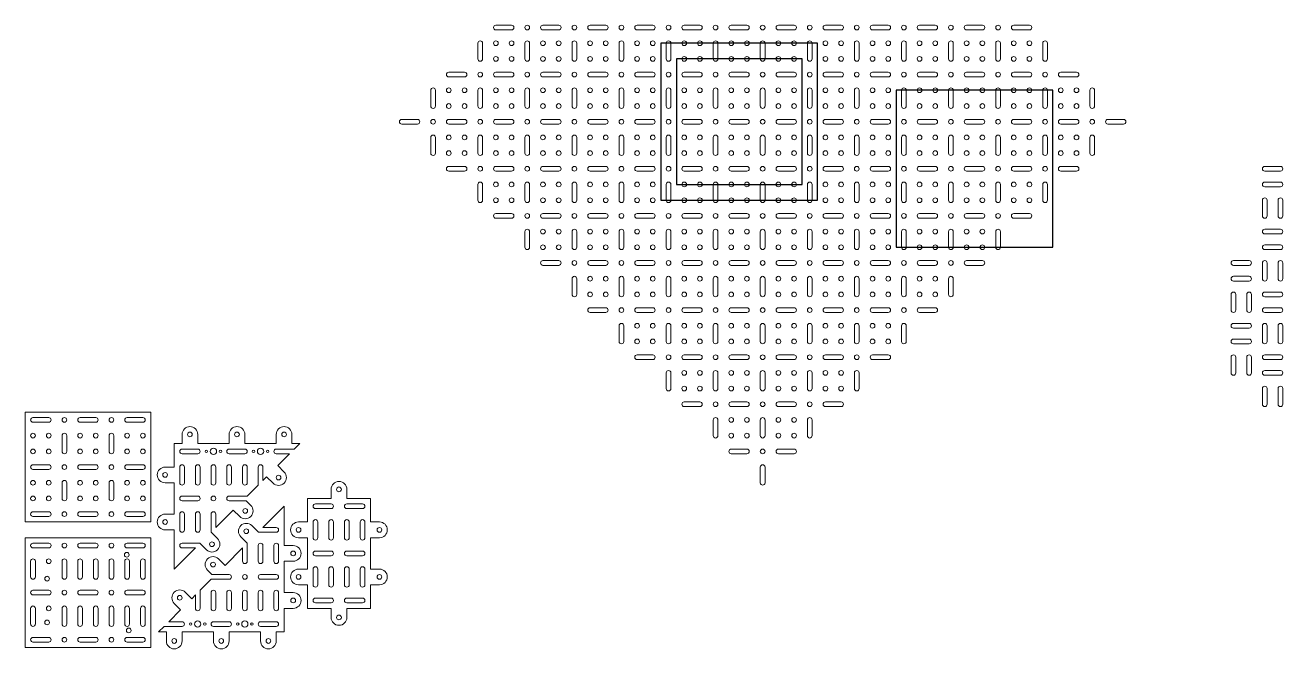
# Model space of a CAD drawing. Header units: millimetres. Extents: x -240 to 1172, y -616 to 250.
# Drawn here: x -240 to 562, y -616 to -218 of the extents above; entities that cross this region are included whole.
import ezdxf

# ---------------------------------------------------------------- set-up
doc = ezdxf.new("R2010")
doc.units = ezdxf.units.MM
doc.layers.get('0').update_dxf_attribs({"lineweight": 25, "true_color": 0xffffff})
doc.layers.add('layer 1', color=1, linetype='Continuous', lineweight=0, true_color=0xff0000)
doc.layers.add('lazerCut', color=1, linetype='Continuous', lineweight=0, true_color=0xff0000)

msp = doc.modelspace()

# ---------------------------------------------------------------- linework, layer by layer
for p, q in [((265, -230), (165, -230)), ((165, -230), (165, -330)), ((265, -330), (265, -230)), ((255.17, -240.03), (175.17, -240.03)), ((175.17, -240.03), (175.17, -320.03)), ((255.17, -320.03), (255.17, -240.03)), ((415, -260), (315, -260)), ((315, -260), (315, -360)), ((415, -360), (415, -260)), ((175.17, -320.03), (255.17, -320.03)), ((165, -330), (265, -330)), ((315, -360), (415, -360))]:
    msp.add_line(p, q)
at = {"layer": 'layer 1', "lineweight": 0}
for centre in [(-120, -490), (-90, -490), (-130, -600), (-100, -600)]:
    msp.add_circle(centre, 2, dxfattribs=at)
at = {"layer": 'layer 1'}
for centre in [(-124.5, -490), (-115.5, -490), (-94.5, -490), (-85.5, -490), (-134.5, -600), (-125.5, -600), (-104.5, -600), (-95.5, -600)]:
    msp.add_circle(centre, 0.8, dxfattribs=at)
at = {"layer": 'lazerCut'}
for p, q in [((70, -218.5), (60, -218.5)), ((60, -221.5), (70, -221.5)), ((100, -218.5), (90, -218.5)), ((90, -221.5), (100, -221.5)), ((130, -218.5), (120, -218.5)), ((120, -221.5), (130, -221.5)), ((160, -218.5), (150, -218.5)), ((150, -221.5), (160, -221.5)), ((190, -218.5), (180, -218.5)), ((180, -221.5), (190, -221.5)), ((220, -218.5), (210, -218.5)), ((210, -221.5), (220, -221.5)), ((250, -218.5), (240, -218.5)), ((240, -221.5), (250, -221.5)), ((280, -218.5), (270, -218.5)), ((270, -221.5), (280, -221.5)), ((310, -218.5), (300, -218.5)), ((300, -221.5), (310, -221.5)), ((340, -218.5), (330, -218.5)), ((330, -221.5), (340, -221.5)), ((370, -218.5), (360, -218.5)), ((360, -221.5), (370, -221.5)), ((400, -218.5), (390, -218.5)), ((390, -221.5), (400, -221.5)), ((48.5, -230), (48.5, -240)), ((51.5, -240), (51.5, -230)), ((78.5, -230), (78.5, -240)), ((81.5, -240), (81.5, -230)), ((108.5, -230), (108.5, -240)), ((111.5, -240), (111.5, -230)), ((138.5, -230), (138.5, -240)), ((141.5, -240), (141.5, -230)), ((168.5, -230), (168.5, -240)), ((171.5, -240), (171.5, -230)), ((198.5, -230), (198.5, -240)), ((201.5, -240), (201.5, -230)), ((228.5, -230), (228.5, -240)), ((231.5, -240), (231.5, -230)), ((258.5, -230), (258.5, -240)), ((261.5, -240), (261.5, -230)), ((288.5, -230), (288.5, -240)), ((291.5, -240), (291.5, -230)), ((318.5, -230), (318.5, -240)), ((321.5, -240), (321.5, -230)), ((348.5, -230), (348.5, -240)), ((351.5, -240), (351.5, -230)), ((378.5, -230), (378.5, -240)), ((381.5, -240), (381.5, -230)), ((408.5, -230), (408.5, -240)), ((411.5, -240), (411.5, -230)), ((40, -248.5), (30, -248.5)), ((30, -251.5), (40, -251.5)), ((70, -248.5), (60, -248.5)), ((60, -251.5), (70, -251.5)), ((100, -248.5), (90, -248.5)), ((90, -251.5), (100, -251.5)), ((130, -248.5), (120, -248.5)), ((120, -251.5), (130, -251.5)), ((160, -248.5), (150, -248.5)), ((150, -251.5), (160, -251.5)), ((190, -248.5), (180, -248.5)), ((180, -251.5), (190, -251.5)), ((220, -248.5), (210, -248.5)), ((210, -251.5), (220, -251.5)), ((250, -248.5), (240, -248.5)), ((240, -251.5), (250, -251.5)), ((280, -248.5), (270, -248.5)), ((270, -251.5), (280, -251.5)), ((310, -248.5), (300, -248.5)), ((300, -251.5), (310, -251.5)), ((340, -248.5), (330, -248.5)), ((330, -251.5), (340, -251.5)), ((370, -248.5), (360, -248.5)), ((360, -251.5), (370, -251.5)), ((400, -248.5), (390, -248.5)), ((390, -251.5), (400, -251.5)), ((430, -248.5), (420, -248.5)), ((420, -251.5), (430, -251.5)), ((18.5, -260), (18.5, -270)), ((21.5, -270), (21.5, -260)), ((48.5, -260), (48.5, -270)), ((51.5, -270), (51.5, -260)), ((78.5, -260), (78.5, -270)), ((81.5, -270), (81.5, -260)), ((108.5, -260), (108.5, -270)), ((111.5, -270), (111.5, -260)), ((138.5, -260), (138.5, -270)), ((141.5, -270), (141.5, -260)), ((168.5, -260), (168.5, -270)), ((171.5, -270), (171.5, -260)), ((198.5, -260), (198.5, -270)), ((201.5, -270), (201.5, -260)), ((228.5, -260), (228.5, -270)), ((231.5, -270), (231.5, -260)), ((258.5, -260), (258.5, -270)), ((261.5, -270), (261.5, -260)), ((288.5, -260), (288.5, -270)), ((291.5, -270), (291.5, -260)), ((318.5, -260), (318.5, -270)), ((321.5, -270), (321.5, -260)), ((348.5, -260), (348.5, -270)), ((351.5, -270), (351.5, -260)), ((378.5, -260), (378.5, -270)), ((381.5, -270), (381.5, -260)), ((408.5, -260), (408.5, -270)), ((411.5, -270), (411.5, -260)), ((438.5, -260), (438.5, -270)), ((441.5, -270), (441.5, -260)), ((10, -278.5), (0, -278.5)), ((40, -278.5), (30, -278.5)), ((70, -278.5), (60, -278.5)), ((100, -278.5), (90, -278.5)), ((130, -278.5), (120, -278.5)), ((160, -278.5), (150, -278.5)), ((190, -278.5), (180, -278.5)), ((220, -278.5), (210, -278.5)), ((250, -278.5), (240, -278.5)), ((280, -278.5), (270, -278.5)), ((310, -278.5), (300, -278.5)), ((340, -278.5), (330, -278.5)), ((370, -278.5), (360, -278.5)), ((400, -278.5), (390, -278.5)), ((430, -278.5), (420, -278.5)), ((460, -278.5), (450, -278.5)), ((0, -281.5), (10, -281.5)), ((30, -281.5), (40, -281.5)), ((60, -281.5), (70, -281.5)), ((90, -281.5), (100, -281.5)), ((120, -281.5), (130, -281.5)), ((150, -281.5), (160, -281.5)), ((180, -281.5), (190, -281.5)), ((210, -281.5), (220, -281.5)), ((240, -281.5), (250, -281.5)), ((270, -281.5), (280, -281.5)), ((300, -281.5), (310, -281.5)), ((330, -281.5), (340, -281.5)), ((360, -281.5), (370, -281.5)), ((390, -281.5), (400, -281.5)), ((420, -281.5), (430, -281.5)), ((450, -281.5), (460, -281.5)), ((18.5, -290), (18.5, -300)), ((21.5, -300), (21.5, -290)), ((48.5, -290), (48.5, -300)), ((51.5, -300), (51.5, -290)), ((78.5, -290), (78.5, -300)), ((81.5, -300), (81.5, -290)), ((108.5, -290), (108.5, -300)), ((111.5, -300), (111.5, -290)), ((138.5, -290), (138.5, -300)), ((141.5, -300), (141.5, -290)), ((168.5, -290), (168.5, -300)), ((171.5, -300), (171.5, -290)), ((198.5, -290), (198.5, -300)), ((201.5, -300), (201.5, -290)), ((228.5, -290), (228.5, -300)), ((231.5, -300), (231.5, -290)), ((258.5, -290), (258.5, -300)), ((261.5, -300), (261.5, -290)), ((288.5, -290), (288.5, -300)), ((291.5, -300), (291.5, -290)), ((318.5, -290), (318.5, -300)), ((321.5, -300), (321.5, -290)), ((348.5, -290), (348.5, -300)), ((351.5, -300), (351.5, -290)), ((378.5, -290), (378.5, -300)), ((381.5, -300), (381.5, -290)), ((408.5, -290), (408.5, -300)), ((411.5, -300), (411.5, -290)), ((438.5, -290), (438.5, -300)), ((441.5, -300), (441.5, -290)), ((40, -308.5), (30, -308.5)), ((30, -311.5), (40, -311.5)), ((70, -308.5), (60, -308.5)), ((60, -311.5), (70, -311.5)), ((100, -308.5), (90, -308.5)), ((90, -311.5), (100, -311.5)), ((130, -308.5), (120, -308.5)), ((120, -311.5), (130, -311.5)), ((160, -308.5), (150, -308.5)), ((150, -311.5), (160, -311.5)), ((190, -308.5), (180, -308.5)), ((180, -311.5), (190, -311.5)), ((220, -308.5), (210, -308.5)), ((210, -311.5), (220, -311.5)), ((250, -308.5), (240, -308.5)), ((240, -311.5), (250, -311.5)), ((280, -308.5), (270, -308.5)), ((270, -311.5), (280, -311.5)), ((310, -308.5), (300, -308.5)), ((300, -311.5), (310, -311.5)), ((340, -308.5), (330, -308.5)), ((330, -311.5), (340, -311.5)), ((370, -308.5), (360, -308.5)), ((360, -311.5), (370, -311.5)), ((400, -308.5), (390, -308.5)), ((390, -311.5), (400, -311.5)), ((430, -308.5), (420, -308.5)), ((420, -311.5), (430, -311.5)), ((560, -308.5), (550, -308.5)), ((550, -311.5), (560, -311.5)), ((48.5, -320), (48.5, -330)), ((51.5, -330), (51.5, -320)), ((78.5, -320), (78.5, -330)), ((81.5, -330), (81.5, -320)), ((108.5, -320), (108.5, -330)), ((111.5, -330), (111.5, -320)), ((138.5, -320), (138.5, -330)), ((141.5, -330), (141.5, -320)), ((168.5, -320), (168.5, -330)), ((171.5, -330), (171.5, -320)), ((198.5, -320), (198.5, -330)), ((201.5, -330), (201.5, -320)), ((228.5, -320), (228.5, -330)), ((231.5, -330), (231.5, -320)), ((258.5, -320), (258.5, -330)), ((261.5, -330), (261.5, -320)), ((288.5, -320), (288.5, -330)), ((291.5, -330), (291.5, -320)), ((318.5, -320), (318.5, -330)), ((321.5, -330), (321.5, -320)), ((348.5, -320), (348.5, -330)), ((351.5, -330), (351.5, -320)), ((378.5, -320), (378.5, -330)), ((381.5, -330), (381.5, -320)), ((408.5, -320), (408.5, -330)), ((411.5, -330), (411.5, -320)), ((560, -318.5), (550, -318.5)), ((550, -321.5), (560, -321.5)), ((548.5, -330), (548.5, -340)), ((551.5, -340), (551.5, -330)), ((558.5, -330), (558.5, -340)), ((561.5, -340), (561.5, -330)), ((70, -338.5), (60, -338.5)), ((60, -341.5), (70, -341.5)), ((100, -338.5), (90, -338.5)), ((90, -341.5), (100, -341.5)), ((130, -338.5), (120, -338.5)), ((120, -341.5), (130, -341.5)), ((160, -338.5), (150, -338.5)), ((150, -341.5), (160, -341.5)), ((190, -338.5), (180, -338.5)), ((180, -341.5), (190, -341.5)), ((220, -338.5), (210, -338.5)), ((210, -341.5), (220, -341.5)), ((250, -338.5), (240, -338.5)), ((240, -341.5), (250, -341.5)), ((280, -338.5), (270, -338.5)), ((270, -341.5), (280, -341.5)), ((310, -338.5), (300, -338.5)), ((300, -341.5), (310, -341.5)), ((340, -338.5), (330, -338.5)), ((330, -341.5), (340, -341.5)), ((370, -338.5), (360, -338.5)), ((360, -341.5), (370, -341.5)), ((400, -338.5), (390, -338.5)), ((390, -341.5), (400, -341.5)), ((78.5, -350), (78.5, -360)), ((81.5, -360), (81.5, -350)), ((108.5, -350), (108.5, -360)), ((111.5, -360), (111.5, -350)), ((138.5, -350), (138.5, -360)), ((141.5, -360), (141.5, -350)), ((168.5, -350), (168.5, -360)), ((171.5, -360), (171.5, -350)), ((198.5, -350), (198.5, -360)), ((201.5, -360), (201.5, -350)), ((228.5, -350), (228.5, -360)), ((231.5, -360), (231.5, -350)), ((258.5, -350), (258.5, -360)), ((261.5, -360), (261.5, -350)), ((288.5, -350), (288.5, -360)), ((291.5, -360), (291.5, -350)), ((318.5, -350), (318.5, -360)), ((321.5, -360), (321.5, -350)), ((348.5, -350), (348.5, -360)), ((351.5, -360), (351.5, -350)), ((378.5, -350), (378.5, -360)), ((381.5, -360), (381.5, -350)), ((560, -348.5), (550, -348.5)), ((550, -351.5), (560, -351.5)), ((560, -358.5), (550, -358.5)), ((100, -368.5), (90, -368.5)), ((130, -368.5), (120, -368.5)), ((160, -368.5), (150, -368.5)), ((190, -368.5), (180, -368.5)), ((220, -368.5), (210, -368.5)), ((250, -368.5), (240, -368.5)), ((280, -368.5), (270, -368.5)), ((310, -368.5), (300, -368.5)), ((340, -368.5), (330, -368.5)), ((370, -368.5), (360, -368.5)), ((540, -368.5), (530, -368.5)), ((550, -361.5), (560, -361.5)), ((90, -371.5), (100, -371.5)), ((120, -371.5), (130, -371.5)), ((150, -371.5), (160, -371.5)), ((180, -371.5), (190, -371.5)), ((210, -371.5), (220, -371.5)), ((240, -371.5), (250, -371.5)), ((270, -371.5), (280, -371.5)), ((300, -371.5), (310, -371.5)), ((330, -371.5), (340, -371.5)), ((360, -371.5), (370, -371.5)), ((530, -371.5), (540, -371.5)), ((548.5, -370), (548.5, -380)), ((551.5, -380), (551.5, -370)), ((558.5, -370), (558.5, -380)), ((561.5, -380), (561.5, -370)), ((108.5, -380), (108.5, -390)), ((111.5, -390), (111.5, -380)), ((138.5, -380), (138.5, -390)), ((141.5, -390), (141.5, -380)), ((168.5, -380), (168.5, -390)), ((171.5, -390), (171.5, -380)), ((198.5, -380), (198.5, -390)), ((201.5, -390), (201.5, -380)), ((228.5, -380), (228.5, -390)), ((231.5, -390), (231.5, -380)), ((258.5, -380), (258.5, -390)), ((261.5, -390), (261.5, -380)), ((288.5, -380), (288.5, -390)), ((291.5, -390), (291.5, -380)), ((318.5, -380), (318.5, -390)), ((321.5, -390), (321.5, -380)), ((348.5, -380), (348.5, -390)), ((351.5, -390), (351.5, -380)), ((540, -378.5), (530, -378.5)), ((530, -381.5), (540, -381.5)), ((528.5, -390), (528.5, -400)), ((531.5, -400), (531.5, -390)), ((538.5, -390), (538.5, -400)), ((541.5, -400), (541.5, -390)), ((560, -388.5), (550, -388.5)), ((550, -391.5), (560, -391.5)), ((130, -398.5), (120, -398.5)), ((160, -398.5), (150, -398.5)), ((190, -398.5), (180, -398.5)), ((220, -398.5), (210, -398.5)), ((250, -398.5), (240, -398.5)), ((280, -398.5), (270, -398.5)), ((310, -398.5), (300, -398.5)), ((340, -398.5), (330, -398.5)), ((560, -398.5), (550, -398.5)), ((120, -401.5), (130, -401.5)), ((150, -401.5), (160, -401.5)), ((180, -401.5), (190, -401.5)), ((210, -401.5), (220, -401.5)), ((240, -401.5), (250, -401.5)), ((270, -401.5), (280, -401.5)), ((300, -401.5), (310, -401.5)), ((330, -401.5), (340, -401.5)), ((540, -408.5), (530, -408.5)), ((550, -401.5), (560, -401.5)), ((138.5, -410), (138.5, -420)), ((141.5, -420), (141.5, -410)), ((168.5, -410), (168.5, -420)), ((171.5, -420), (171.5, -410)), ((198.5, -410), (198.5, -420)), ((201.5, -420), (201.5, -410)), ((228.5, -410), (228.5, -420)), ((231.5, -420), (231.5, -410)), ((258.5, -410), (258.5, -420)), ((261.5, -420), (261.5, -410)), ((288.5, -410), (288.5, -420)), ((291.5, -420), (291.5, -410)), ((318.5, -410), (318.5, -420)), ((321.5, -420), (321.5, -410)), ((530, -411.5), (540, -411.5)), ((548.5, -410), (548.5, -420)), ((551.5, -420), (551.5, -410)), ((558.5, -410), (558.5, -420)), ((561.5, -420), (561.5, -410)), ((540, -418.5), (530, -418.5)), ((530, -421.5), (540, -421.5)), ((160, -428.5), (150, -428.5)), ((150, -431.5), (160, -431.5)), ((190, -428.5), (180, -428.5)), ((180, -431.5), (190, -431.5)), ((220, -428.5), (210, -428.5)), ((210, -431.5), (220, -431.5)), ((250, -428.5), (240, -428.5)), ((240, -431.5), (250, -431.5)), ((280, -428.5), (270, -428.5)), ((270, -431.5), (280, -431.5)), ((310, -428.5), (300, -428.5)), ((300, -431.5), (310, -431.5)), ((528.5, -430), (528.5, -440)), ((531.5, -440), (531.5, -430)), ((538.5, -430), (538.5, -440)), ((541.5, -440), (541.5, -430)), ((560, -428.5), (550, -428.5)), ((550, -431.5), (560, -431.5)), ((168.5, -440), (168.5, -450)), ((171.5, -450), (171.5, -440)), ((198.5, -440), (198.5, -450)), ((201.5, -450), (201.5, -440)), ((228.5, -440), (228.5, -450)), ((231.5, -450), (231.5, -440)), ((258.5, -440), (258.5, -450)), ((261.5, -450), (261.5, -440)), ((288.5, -440), (288.5, -450)), ((291.5, -450), (291.5, -440)), ((560, -438.5), (550, -438.5)), ((550, -441.5), (560, -441.5)), ((548.5, -450), (548.5, -460)), ((551.5, -460), (551.5, -450)), ((558.5, -450), (558.5, -460)), ((561.5, -460), (561.5, -450)), ((190, -458.5), (180, -458.5)), ((180, -461.5), (190, -461.5)), ((220, -458.5), (210, -458.5)), ((210, -461.5), (220, -461.5)), ((250, -458.5), (240, -458.5)), ((240, -461.5), (250, -461.5)), ((280, -458.5), (270, -458.5)), ((270, -461.5), (280, -461.5)), ((-160, -465), (-240, -465)), ((-240, -465), (-240, -535)), ((-225, -468.5), (-235, -468.5)), ((-235, -471.5), (-225, -471.5)), ((-195, -468.5), (-205, -468.5)), ((-205, -471.5), (-195, -471.5)), ((-165, -468.5), (-175, -468.5)), ((-175, -471.5), (-165, -471.5)), ((-160, -535), (-160, -465)), ((198.5, -470), (198.5, -480)), ((201.5, -480), (201.5, -470)), ((228.5, -470), (228.5, -480)), ((231.5, -480), (231.5, -470)), ((258.5, -470), (258.5, -480)), ((261.5, -480), (261.5, -470)), ((-216.5, -480), (-216.5, -490)), ((-213.5, -490), (-213.5, -480)), ((-186.5, -480), (-186.5, -490)), ((-183.5, -490), (-183.5, -480)), ((-140, -485), (-140, -479.2)), ((-130, -485), (-130, -479.2)), ((-110, -485), (-110, -479.2)), ((-100, -485), (-100, -479.2)), ((-80, -485), (-80, -479.2)), ((-70, -485), (-70, -479.2)), ((-145, -485), (-145, -500)), ((-140, -485), (-145, -485)), ((-130, -488.5), (-140, -488.5)), ((-110, -485), (-130, -485)), ((-100, -488.5), (-110, -488.5)), ((-80, -485), (-100, -485)), ((-68.5, -488.5), (-80, -488.5)), ((-65, -485), (-70, -485)), ((-65, -485), (-68.5, -488.5)), ((220, -488.5), (210, -488.5)), ((250, -488.5), (240, -488.5)), ((-140, -491.5), (-130, -491.5)), ((-110, -491.5), (-100, -491.5)), ((-80, -491.5), (-71.5, -491.5)), ((-71.5, -491.5), (-79.07, -499.07)), ((210, -491.5), (220, -491.5)), ((240, -491.5), (250, -491.5)), ((-225, -498.5), (-235, -498.5)), ((-235, -501.5), (-225, -501.5)), ((-195, -498.5), (-205, -498.5)), ((-205, -501.5), (-195, -501.5)), ((-165, -498.5), (-175, -498.5)), ((-175, -501.5), (-165, -501.5)), ((-145, -500), (-150.8, -500)), ((-141.5, -500), (-141.5, -510)), ((-138.5, -510), (-138.5, -500)), ((-131.5, -500), (-131.5, -510)), ((-128.5, -510), (-128.5, -500)), ((-121.5, -500), (-121.5, -510)), ((-118.5, -510), (-118.5, -500)), ((-111.5, -500), (-111.5, -510)), ((-108.5, -510), (-108.5, -500)), ((-101.5, -500), (-101.5, -510)), ((-98.5, -510), (-98.5, -500)), ((-91.5, -500), (-91.5, -511.5)), ((-88.5, -508.5), (-88.5, -500)), ((-79.07, -499.07), (-74.97, -503.17)), ((228.5, -500), (228.5, -510)), ((231.5, -510), (231.5, -500)), ((-216.5, -510), (-216.5, -520)), ((-213.5, -520), (-213.5, -510)), ((-186.5, -510), (-186.5, -520)), ((-183.5, -520), (-183.5, -510)), ((-145, -510), (-150.8, -510)), ((-145, -510), (-145, -530)), ((-91.5, -511.5), (-98.5, -518.5)), ((-86.14, -506.14), (-88.5, -508.5)), ((-86.14, -506.14), (-82.04, -510.25)), ((-130, -518.5), (-140, -518.5)), ((-98.5, -518.5), (-110, -518.5)), ((-60, -535), (-60, -520)), ((-60, -520), (-45, -520)), ((-45, -520), (-45, -514.2)), ((-35, -520), (-35, -514.2)), ((-20, -520), (-35, -520)), ((-20, -535), (-20, -520)), ((-225, -528.5), (-235, -528.5)), ((-195, -528.5), (-205, -528.5)), ((-165, -528.5), (-175, -528.5)), ((-140, -521.5), (-130, -521.5)), ((-107.36, -527.36), (-118.5, -538.5)), ((-110, -521.5), (-99.07, -521.5)), ((-107.36, -527.36), (-103.26, -531.46)), ((-99.07, -521.5), (-96.19, -524.39)), ((-88.5, -538.5), (-75, -525)), ((-75, -550), (-75, -525)), ((-45, -523.5), (-55, -523.5)), ((-55, -526.5), (-45, -526.5)), ((-25, -523.5), (-35, -523.5)), ((-35, -526.5), (-25, -526.5)), ((-240, -535), (-160, -535)), ((-235, -531.5), (-225, -531.5)), ((-205, -531.5), (-195, -531.5)), ((-175, -531.5), (-165, -531.5)), ((-145, -530), (-150.8, -530)), ((-141.5, -530), (-141.5, -540)), ((-138.5, -540), (-138.5, -530)), ((-131.5, -530), (-131.5, -540)), ((-128.5, -540), (-128.5, -530)), ((-121.5, -530), (-121.5, -541.5)), ((-118.5, -538.5), (-118.5, -530)), ((-60, -535), (-65.8, -535)), ((-56.5, -535), (-56.5, -545)), ((-53.5, -545), (-53.5, -535)), ((-46.5, -535), (-46.5, -545)), ((-43.5, -545), (-43.5, -535)), ((-36.5, -535), (-36.5, -545)), ((-33.5, -545), (-33.5, -535)), ((-26.5, -535), (-26.5, -545)), ((-23.5, -545), (-23.5, -535)), ((-20, -535), (-14.2, -535)), ((-160, -545), (-240, -545)), ((-240, -545), (-240, -615)), ((-160, -615), (-160, -545)), ((-145, -540), (-150.8, -540)), ((-145, -540), (-145, -565)), ((-121.5, -541.5), (-117.4, -545.6)), ((-98.5, -548.5), (-102.6, -544.4)), ((-91.36, -541.5), (-95.53, -537.33)), ((-91.36, -541.5), (-80, -541.5)), ((-80, -538.5), (-88.5, -538.5)), ((-60, -545), (-65.8, -545)), ((-60, -565), (-60, -545)), ((-20, -545), (-14.2, -545)), ((-20, -565), (-20, -545)), ((-225, -548.5), (-235, -548.5)), ((-235, -551.5), (-225, -551.5)), ((-195, -548.5), (-205, -548.5)), ((-205, -551.5), (-195, -551.5)), ((-165, -548.5), (-175, -548.5)), ((-175, -551.5), (-165, -551.5)), ((-131.5, -551.5), (-145, -565)), ((-128.64, -548.5), (-140, -548.5)), ((-140, -551.5), (-131.5, -551.5)), ((-128.64, -548.5), (-124.47, -552.67)), ((-112.64, -562.64), (-101.5, -551.5)), ((-101.5, -551.5), (-101.5, -560)), ((-98.5, -560), (-98.5, -548.5)), ((-91.5, -550), (-91.5, -560)), ((-88.5, -560), (-88.5, -550)), ((-81.5, -550), (-81.5, -560)), ((-78.5, -560), (-78.5, -550)), ((-75, -550), (-69.2, -550)), ((-236.5, -560), (-236.5, -570)), ((-233.5, -570), (-233.5, -560)), ((-216.5, -560), (-216.5, -570)), ((-213.5, -570), (-213.5, -560)), ((-206.5, -560), (-206.5, -570)), ((-203.5, -570), (-203.5, -560)), ((-196.5, -560), (-196.5, -570)), ((-193.5, -570), (-193.5, -560)), ((-186.5, -560), (-186.5, -570)), ((-183.5, -570), (-183.5, -560)), ((-176.5, -560), (-176.5, -570)), ((-173.5, -570), (-173.5, -560)), ((-166.5, -560), (-166.5, -570)), ((-163.5, -570), (-163.5, -560)), ((-112.64, -562.64), (-116.74, -558.54)), ((-75, -560), (-69.2, -560)), ((-75, -580), (-75, -560)), ((-45, -553.5), (-55, -553.5)), ((-55, -556.5), (-45, -556.5)), ((-25, -553.5), (-35, -553.5)), ((-35, -556.5), (-25, -556.5)), ((-120.93, -568.5), (-123.81, -565.61)), ((-110, -568.5), (-120.93, -568.5)), ((-80, -568.5), (-90, -568.5)), ((-60, -565), (-65.8, -565)), ((-56.5, -565), (-56.5, -575)), ((-53.5, -575), (-53.5, -565)), ((-46.5, -565), (-46.5, -575)), ((-43.5, -575), (-43.5, -565)), ((-36.5, -565), (-36.5, -575)), ((-33.5, -575), (-33.5, -565)), ((-26.5, -565), (-26.5, -575)), ((-23.5, -575), (-23.5, -565)), ((-20, -565), (-14.2, -565)), ((-128.5, -578.5), (-121.5, -571.5)), ((-121.5, -571.5), (-110, -571.5)), ((-90, -571.5), (-80, -571.5)), ((-60, -575), (-65.8, -575)), ((-60, -590), (-60, -575)), ((-20, -590), (-20, -575)), ((-20, -575), (-14.2, -575)), ((-225, -578.5), (-235, -578.5)), ((-235, -581.5), (-225, -581.5)), ((-195, -578.5), (-205, -578.5)), ((-205, -581.5), (-195, -581.5)), ((-165, -578.5), (-175, -578.5)), ((-175, -581.5), (-165, -581.5)), ((-133.86, -583.86), (-137.96, -579.75)), ((-133.86, -583.86), (-131.5, -581.5)), ((-131.5, -581.5), (-131.5, -590)), ((-128.5, -590), (-128.5, -578.5)), ((-121.5, -580), (-121.5, -590)), ((-118.5, -590), (-118.5, -580)), ((-111.5, -580), (-111.5, -590)), ((-108.5, -590), (-108.5, -580)), ((-101.5, -580), (-101.5, -590)), ((-98.5, -590), (-98.5, -580)), ((-91.5, -580), (-91.5, -590)), ((-88.5, -590), (-88.5, -580)), ((-81.5, -580), (-81.5, -590)), ((-78.5, -590), (-78.5, -580)), ((-75, -580), (-69.2, -580)), ((-45, -583.5), (-55, -583.5)), ((-25, -583.5), (-35, -583.5)), ((-236.5, -590), (-236.5, -600)), ((-233.5, -600), (-233.5, -590)), ((-216.5, -590), (-216.5, -600)), ((-213.5, -600), (-213.5, -590)), ((-206.5, -590), (-206.5, -600)), ((-203.5, -600), (-203.5, -590)), ((-196.5, -590), (-196.5, -600)), ((-193.5, -600), (-193.5, -590)), ((-186.5, -590), (-186.5, -600)), ((-183.5, -600), (-183.5, -590)), ((-176.5, -590), (-176.5, -600)), ((-173.5, -600), (-173.5, -590)), ((-166.5, -590), (-166.5, -600)), ((-163.5, -600), (-163.5, -590)), ((-148.5, -598.5), (-140.93, -590.93)), ((-140.93, -590.93), (-145.03, -586.83)), ((-75, -605), (-75, -590)), ((-75, -590), (-69.2, -590)), ((-60, -590), (-45, -590)), ((-55, -586.5), (-45, -586.5)), ((-45, -590), (-45, -595.8)), ((-35, -586.5), (-25, -586.5)), ((-20, -590), (-35, -590)), ((-35, -590), (-35, -595.8)), ((-140, -598.5), (-148.5, -598.5)), ((-110, -598.5), (-120, -598.5)), ((-80, -598.5), (-90, -598.5)), ((-225, -608.5), (-235, -608.5)), ((-195, -608.5), (-205, -608.5)), ((-165, -608.5), (-175, -608.5)), ((-155, -605), (-151.5, -601.5)), ((-155, -605), (-150, -605)), ((-151.5, -601.5), (-140, -601.5)), ((-150, -605), (-150, -610.8)), ((-140, -605), (-140, -610.8)), ((-140, -605), (-120, -605)), ((-120, -601.5), (-110, -601.5)), ((-120, -605), (-120, -610.8)), ((-110, -605), (-110, -610.8)), ((-110, -605), (-90, -605)), ((-90, -601.5), (-80, -601.5)), ((-90, -605), (-90, -610.8)), ((-80, -605), (-80, -610.8)), ((-80, -605), (-75, -605)), ((-240, -615), (-160, -615)), ((-235, -611.5), (-225, -611.5)), ((-205, -611.5), (-195, -611.5)), ((-175, -611.5), (-165, -611.5))]:
    msp.add_line(p, q, dxfattribs=at)
for centre in [(80, -220), (110, -220), (140, -220), (170, -220), (200, -220), (230, -220), (260, -220), (290, -220), (320, -220), (350, -220), (380, -220), (60, -230), (70, -230), (90, -230), (100, -230), (120, -230), (130, -230), (150, -230), (160, -230), (180, -230), (190, -230), (210, -230), (220, -230), (240, -230), (250, -230), (270, -230), (280, -230), (300, -230), (310, -230), (330, -230), (340, -230), (360, -230), (370, -230), (390, -230), (400, -230), (60, -240), (70, -240), (90, -240), (100, -240), (120, -240), (130, -240), (150, -240), (160, -240), (180, -240), (190, -240), (210, -240), (220, -240), (240, -240), (250, -240), (270, -240), (280, -240), (300, -240), (310, -240), (330, -240), (340, -240), (360, -240), (370, -240), (390, -240), (400, -240), (50, -250), (80, -250), (110, -250), (140, -250), (170, -250), (200, -250), (230, -250), (260, -250), (290, -250), (320, -250), (350, -250), (380, -250), (410, -250), (30, -260), (40, -260), (60, -260), (70, -260), (90, -260), (100, -260), (120, -260), (130, -260), (150, -260), (160, -260), (180, -260), (190, -260), (210, -260), (220, -260), (240, -260), (250, -260), (270, -260), (280, -260), (300, -260), (310, -260), (330, -260), (340, -260), (360, -260), (370, -260), (390, -260), (400, -260), (420, -260), (430, -260), (30, -270), (40, -270), (60, -270), (70, -270), (90, -270), (100, -270), (120, -270), (130, -270), (150, -270), (160, -270), (180, -270), (190, -270), (210, -270), (220, -270), (240, -270), (250, -270), (270, -270), (280, -270), (300, -270), (310, -270), (330, -270), (340, -270), (360, -270), (370, -270), (390, -270), (400, -270), (420, -270), (430, -270), (20, -280), (50, -280), (80, -280), (110, -280), (140, -280), (170, -280), (200, -280), (230, -280), (260, -280), (290, -280), (320, -280), (350, -280), (380, -280), (410, -280), (440, -280), (30, -290), (40, -290), (60, -290), (70, -290), (90, -290), (100, -290), (120, -290), (130, -290), (150, -290), (160, -290), (180, -290), (190, -290), (210, -290), (220, -290), (240, -290), (250, -290), (270, -290), (280, -290), (300, -290), (310, -290), (330, -290), (340, -290), (360, -290), (370, -290), (390, -290), (400, -290), (420, -290), (430, -290), (30, -300), (40, -300), (60, -300), (70, -300), (90, -300), (100, -300), (120, -300), (130, -300), (150, -300), (160, -300), (180, -300), (190, -300), (210, -300), (220, -300), (240, -300), (250, -300), (270, -300), (280, -300), (300, -300), (310, -300), (330, -300), (340, -300), (360, -300), (370, -300), (390, -300), (400, -300), (420, -300), (430, -300), (50, -310), (80, -310), (110, -310), (140, -310), (170, -310), (200, -310), (230, -310), (260, -310), (290, -310), (320, -310), (350, -310), (380, -310), (410, -310), (60, -320), (70, -320), (90, -320), (100, -320), (120, -320), (130, -320), (150, -320), (160, -320), (180, -320), (190, -320), (210, -320), (220, -320), (240, -320), (250, -320), (270, -320), (280, -320), (300, -320), (310, -320), (330, -320), (340, -320), (360, -320), (370, -320), (390, -320), (400, -320), (60, -330), (70, -330), (90, -330), (100, -330), (120, -330), (130, -330), (150, -330), (160, -330), (180, -330), (190, -330), (210, -330), (220, -330), (240, -330), (250, -330), (270, -330), (280, -330), (300, -330), (310, -330), (330, -330), (340, -330), (360, -330), (370, -330), (390, -330), (400, -330), (80, -340), (110, -340), (140, -340), (170, -340), (200, -340), (230, -340), (260, -340), (290, -340), (320, -340), (350, -340), (380, -340), (90, -350), (100, -350), (120, -350), (130, -350), (150, -350), (160, -350), (180, -350), (190, -350), (210, -350), (220, -350), (240, -350), (250, -350), (270, -350), (280, -350), (300, -350), (310, -350), (330, -350), (340, -350), (360, -350), (370, -350), (90, -360), (100, -360), (120, -360), (130, -360), (150, -360), (160, -360), (180, -360), (190, -360), (210, -360), (220, -360), (240, -360), (250, -360), (270, -360), (280, -360), (300, -360), (310, -360), (330, -360), (340, -360), (360, -360), (370, -360), (110, -370), (140, -370), (170, -370), (200, -370), (230, -370), (260, -370), (290, -370), (320, -370), (350, -370), (120, -380), (130, -380), (150, -380), (160, -380), (180, -380), (190, -380), (210, -380), (220, -380), (240, -380), (250, -380), (270, -380), (280, -380), (300, -380), (310, -380), (330, -380), (340, -380), (120, -390), (130, -390), (150, -390), (160, -390), (180, -390), (190, -390), (210, -390), (220, -390), (240, -390), (250, -390), (270, -390), (280, -390), (300, -390), (310, -390), (330, -390), (340, -390), (140, -400), (170, -400), (200, -400), (230, -400), (260, -400), (290, -400), (320, -400), (150, -410), (160, -410), (180, -410), (190, -410), (210, -410), (220, -410), (240, -410), (250, -410), (270, -410), (280, -410), (300, -410), (310, -410), (150, -420), (160, -420), (180, -420), (190, -420), (210, -420), (220, -420), (240, -420), (250, -420), (270, -420), (280, -420), (300, -420), (310, -420), (170, -430), (200, -430), (230, -430), (260, -430), (290, -430), (180, -440), (190, -440), (210, -440), (220, -440), (240, -440), (250, -440), (270, -440), (280, -440), (180, -450), (190, -450), (210, -450), (220, -450), (240, -450), (250, -450), (270, -450), (280, -450), (200, -460), (230, -460), (260, -460), (-215, -470), (-185, -470), (210, -470), (220, -470), (240, -470), (250, -470), (-235, -480), (-225, -480), (-205, -480), (-195, -480), (-175, -480), (-165, -480), (-135, -479.2), (-105, -479.2), (-75, -479.2), (210, -480), (220, -480), (240, -480), (250, -480), (-235, -490), (-225, -490), (-205, -490), (-195, -490), (-175, -490), (-165, -490), (230, -490), (-215, -500), (-185, -500), (-150.8, -505), (-235, -510), (-225, -510), (-205, -510), (-195, -510), (-175, -510), (-165, -510), (-78.51, -506.71), (-40, -514.2), (-235, -520), (-225, -520), (-205, -520), (-195, -520), (-175, -520), (-165, -520), (-120, -520), (-215, -530), (-185, -530), (-99.72, -527.92), (-150.8, -535), (-99.07, -540.86), (-65.8, -540), (-14.2, -540), (-215, -550), (-185, -550), (-120.93, -549.14), (-225, -560), (-175.25, -555.9), (-120.28, -562.08), (-69.2, -555), (-100, -570), (-65.8, -570), (-14.2, -570), (-226.05, -571.1), (-215, -580), (-185, -580), (-141.49, -583.29), (-69.2, -585), (-225, -590), (-226.05, -599), (-40, -595.8), (-215, -610), (-185, -610), (-173.95, -604.1), (-145, -610.8), (-115, -610.8), (-85, -610.8)]:
    msp.add_circle(centre, 1.5, dxfattribs=at)
for centre, radius, start, end in [((60, -220), 1.5, 90, 270), ((70, -220), 1.5, 270, 90), ((90, -220), 1.5, 90, 270), ((100, -220), 1.5, 270, 90), ((120, -220), 1.5, 90, 270), ((130, -220), 1.5, 270, 90), ((150, -220), 1.5, 90, 270), ((160, -220), 1.5, 270, 90), ((180, -220), 1.5, 90, 270), ((190, -220), 1.5, 270, 90), ((210, -220), 1.5, 90, 270), ((220, -220), 1.5, 270, 90), ((240, -220), 1.5, 90, 270), ((250, -220), 1.5, 270, 90), ((270, -220), 1.5, 90, 270), ((280, -220), 1.5, 270, 90), ((300, -220), 1.5, 90, 270), ((310, -220), 1.5, 270, 90), ((330, -220), 1.5, 90, 270), ((340, -220), 1.5, 270, 90), ((360, -220), 1.5, 90, 270), ((370, -220), 1.5, 270, 90), ((390, -220), 1.5, 90, 270), ((400, -220), 1.5, 270, 90), ((50, -230), 1.5, 0, 180), ((80, -230), 1.5, 0, 180), ((110, -230), 1.5, 0, 180), ((140, -230), 1.5, 0, 180), ((170, -230), 1.5, 0, 180), ((200, -230), 1.5, 0, 180), ((230, -230), 1.5, 0, 180), ((260, -230), 1.5, 0, 180), ((290, -230), 1.5, 0, 180), ((320, -230), 1.5, 0, 180), ((350, -230), 1.5, 0, 180), ((380, -230), 1.5, 0, 180), ((410, -230), 1.5, 0, 180), ((50, -240), 1.5, 180, 0), ((80, -240), 1.5, 180, 0), ((110, -240), 1.5, 180, 0), ((140, -240), 1.5, 180, 0), ((170, -240), 1.5, 180, 0), ((200, -240), 1.5, 180, 0), ((230, -240), 1.5, 180, 0), ((260, -240), 1.5, 180, 0), ((290, -240), 1.5, 180, 0), ((320, -240), 1.5, 180, 0), ((350, -240), 1.5, 180, 0), ((380, -240), 1.5, 180, 0), ((410, -240), 1.5, 180, 0), ((30, -250), 1.5, 90, 270), ((40, -250), 1.5, 270, 90), ((60, -250), 1.5, 90, 270), ((70, -250), 1.5, 270, 90), ((90, -250), 1.5, 90, 270), ((100, -250), 1.5, 270, 90), ((120, -250), 1.5, 90, 270), ((130, -250), 1.5, 270, 90), ((150, -250), 1.5, 90, 270), ((160, -250), 1.5, 270, 90), ((180, -250), 1.5, 90, 270), ((190, -250), 1.5, 270, 90), ((210, -250), 1.5, 90, 270), ((220, -250), 1.5, 270, 90), ((240, -250), 1.5, 90, 270), ((250, -250), 1.5, 270, 90), ((270, -250), 1.5, 90, 270), ((280, -250), 1.5, 270, 90), ((300, -250), 1.5, 90, 270), ((310, -250), 1.5, 270, 90), ((330, -250), 1.5, 90, 270), ((340, -250), 1.5, 270, 90), ((360, -250), 1.5, 90, 270), ((370, -250), 1.5, 270, 90), ((390, -250), 1.5, 90, 270), ((400, -250), 1.5, 270, 90), ((420, -250), 1.5, 90, 270), ((430, -250), 1.5, 270, 90), ((20, -260), 1.5, 0, 180), ((50, -260), 1.5, 0, 180), ((80, -260), 1.5, 0, 180), ((110, -260), 1.5, 0, 180), ((140, -260), 1.5, 0, 180), ((170, -260), 1.5, 0, 180), ((200, -260), 1.5, 0, 180), ((230, -260), 1.5, 0, 180), ((260, -260), 1.5, 0, 180), ((290, -260), 1.5, 0, 180), ((320, -260), 1.5, 0, 180), ((350, -260), 1.5, 0, 180), ((380, -260), 1.5, 0, 180), ((410, -260), 1.5, 0, 180), ((440, -260), 1.5, 0, 180), ((20, -270), 1.5, 180, 0), ((50, -270), 1.5, 180, 0), ((80, -270), 1.5, 180, 0), ((110, -270), 1.5, 180, 0), ((140, -270), 1.5, 180, 0), ((170, -270), 1.5, 180, 0), ((200, -270), 1.5, 180, 0), ((230, -270), 1.5, 180, 0), ((260, -270), 1.5, 180, 0), ((290, -270), 1.5, 180, 0), ((320, -270), 1.5, 180, 0), ((350, -270), 1.5, 180, 0), ((380, -270), 1.5, 180, 0), ((410, -270), 1.5, 180, 0), ((440, -270), 1.5, 180, 0), ((0, -280), 1.5, 90, 270), ((10, -280), 1.5, 270, 90), ((30, -280), 1.5, 90, 270), ((40, -280), 1.5, 270, 90), ((60, -280), 1.5, 90, 270), ((70, -280), 1.5, 270, 90), ((90, -280), 1.5, 90, 270), ((100, -280), 1.5, 270, 90), ((120, -280), 1.5, 90, 270), ((130, -280), 1.5, 270, 90), ((150, -280), 1.5, 90, 270), ((160, -280), 1.5, 270, 90), ((180, -280), 1.5, 90, 270), ((190, -280), 1.5, 270, 90), ((210, -280), 1.5, 90, 270), ((220, -280), 1.5, 270, 90), ((240, -280), 1.5, 90, 270), ((250, -280), 1.5, 270, 90), ((270, -280), 1.5, 90, 270), ((280, -280), 1.5, 270, 90), ((300, -280), 1.5, 90, 270), ((310, -280), 1.5, 270, 90), ((330, -280), 1.5, 90, 270), ((340, -280), 1.5, 270, 90), ((360, -280), 1.5, 90, 270), ((370, -280), 1.5, 270, 90), ((390, -280), 1.5, 90, 270), ((400, -280), 1.5, 270, 90), ((420, -280), 1.5, 90, 270), ((430, -280), 1.5, 270, 90), ((450, -280), 1.5, 90, 270), ((460, -280), 1.5, 270, 90), ((20, -290), 1.5, 0, 180), ((50, -290), 1.5, 0, 180), ((80, -290), 1.5, 0, 180), ((110, -290), 1.5, 0, 180), ((140, -290), 1.5, 0, 180), ((170, -290), 1.5, 0, 180), ((200, -290), 1.5, 0, 180), ((230, -290), 1.5, 0, 180), ((260, -290), 1.5, 0, 180), ((290, -290), 1.5, 0, 180), ((320, -290), 1.5, 0, 180), ((350, -290), 1.5, 0, 180), ((380, -290), 1.5, 0, 180), ((410, -290), 1.5, 0, 180), ((440, -290), 1.5, 0, 180), ((20, -300), 1.5, 180, 0), ((50, -300), 1.5, 180, 0), ((80, -300), 1.5, 180, 0), ((110, -300), 1.5, 180, 0), ((140, -300), 1.5, 180, 0), ((170, -300), 1.5, 180, 0), ((200, -300), 1.5, 180, 0), ((230, -300), 1.5, 180, 0), ((260, -300), 1.5, 180, 0), ((290, -300), 1.5, 180, 0), ((320, -300), 1.5, 180, 0), ((350, -300), 1.5, 180, 0), ((380, -300), 1.5, 180, 0), ((410, -300), 1.5, 180, 0), ((440, -300), 1.5, 180, 0), ((30, -310), 1.5, 90, 270), ((40, -310), 1.5, 270, 90), ((60, -310), 1.5, 90, 270), ((70, -310), 1.5, 270, 90), ((90, -310), 1.5, 90, 270), ((100, -310), 1.5, 270, 90), ((120, -310), 1.5, 90, 270), ((130, -310), 1.5, 270, 90), ((150, -310), 1.5, 90, 270), ((160, -310), 1.5, 270, 90), ((180, -310), 1.5, 90, 270), ((190, -310), 1.5, 270, 90), ((210, -310), 1.5, 90, 270), ((220, -310), 1.5, 270, 90), ((240, -310), 1.5, 90, 270), ((250, -310), 1.5, 270, 90), ((270, -310), 1.5, 90, 270), ((280, -310), 1.5, 270, 90), ((300, -310), 1.5, 90, 270), ((310, -310), 1.5, 270, 90), ((330, -310), 1.5, 90, 270), ((340, -310), 1.5, 270, 90), ((360, -310), 1.5, 90, 270), ((370, -310), 1.5, 270, 90), ((390, -310), 1.5, 90, 270), ((400, -310), 1.5, 270, 90), ((420, -310), 1.5, 90, 270), ((430, -310), 1.5, 270, 90), ((550, -310), 1.5, 90, 270), ((560, -310), 1.5, 270, 90), ((50, -320), 1.5, 0, 180), ((80, -320), 1.5, 0, 180), ((110, -320), 1.5, 0, 180), ((140, -320), 1.5, 0, 180), ((170, -320), 1.5, 0, 180), ((200, -320), 1.5, 0, 180), ((230, -320), 1.5, 0, 180), ((260, -320), 1.5, 0, 180), ((290, -320), 1.5, 0, 180), ((320, -320), 1.5, 0, 180), ((350, -320), 1.5, 0, 180), ((380, -320), 1.5, 0, 180), ((410, -320), 1.5, 0, 180), ((550, -320), 1.5, 90, 270), ((560, -320), 1.5, 270, 90), ((550, -330), 1.5, 0, 180), ((560, -330), 1.5, 0, 180), ((50, -330), 1.5, 180, 0), ((80, -330), 1.5, 180, 0), ((110, -330), 1.5, 180, 0), ((140, -330), 1.5, 180, 0), ((170, -330), 1.5, 180, 0), ((200, -330), 1.5, 180, 0), ((230, -330), 1.5, 180, 0), ((260, -330), 1.5, 180, 0), ((290, -330), 1.5, 180, 0), ((320, -330), 1.5, 180, 0), ((350, -330), 1.5, 180, 0), ((380, -330), 1.5, 180, 0), ((410, -330), 1.5, 180, 0), ((60, -340), 1.5, 90, 270), ((70, -340), 1.5, 270, 90), ((90, -340), 1.5, 90, 270), ((100, -340), 1.5, 270, 90), ((120, -340), 1.5, 90, 270), ((130, -340), 1.5, 270, 90), ((150, -340), 1.5, 90, 270), ((160, -340), 1.5, 270, 90), ((180, -340), 1.5, 90, 270), ((190, -340), 1.5, 270, 90), ((210, -340), 1.5, 90, 270), ((220, -340), 1.5, 270, 90), ((240, -340), 1.5, 90, 270), ((250, -340), 1.5, 270, 90), ((270, -340), 1.5, 90, 270), ((280, -340), 1.5, 270, 90), ((300, -340), 1.5, 90, 270), ((310, -340), 1.5, 270, 90), ((330, -340), 1.5, 90, 270), ((340, -340), 1.5, 270, 90), ((360, -340), 1.5, 90, 270), ((370, -340), 1.5, 270, 90), ((390, -340), 1.5, 90, 270), ((400, -340), 1.5, 270, 90), ((550, -340), 1.5, 180, 0), ((560, -340), 1.5, 180, 0), ((80, -350), 1.5, 0, 180), ((110, -350), 1.5, 0, 180), ((140, -350), 1.5, 0, 180), ((170, -350), 1.5, 0, 180), ((200, -350), 1.5, 0, 180), ((230, -350), 1.5, 0, 180), ((260, -350), 1.5, 0, 180), ((290, -350), 1.5, 0, 180), ((320, -350), 1.5, 0, 180), ((350, -350), 1.5, 0, 180), ((380, -350), 1.5, 0, 180), ((550, -350), 1.5, 90, 270), ((560, -350), 1.5, 270, 90), ((80, -360), 1.5, 180, 0), ((110, -360), 1.5, 180, 0), ((140, -360), 1.5, 180, 0), ((170, -360), 1.5, 180, 0), ((200, -360), 1.5, 180, 0), ((230, -360), 1.5, 180, 0), ((260, -360), 1.5, 180, 0), ((290, -360), 1.5, 180, 0), ((320, -360), 1.5, 180, 0), ((350, -360), 1.5, 180, 0), ((380, -360), 1.5, 180, 0), ((550, -360), 1.5, 90, 270), ((560, -360), 1.5, 270, 90), ((90, -370), 1.5, 90, 270), ((100, -370), 1.5, 270, 90), ((120, -370), 1.5, 90, 270), ((130, -370), 1.5, 270, 90), ((150, -370), 1.5, 90, 270), ((160, -370), 1.5, 270, 90), ((180, -370), 1.5, 90, 270), ((190, -370), 1.5, 270, 90), ((210, -370), 1.5, 90, 270), ((220, -370), 1.5, 270, 90), ((240, -370), 1.5, 90, 270), ((250, -370), 1.5, 270, 90), ((270, -370), 1.5, 90, 270), ((280, -370), 1.5, 270, 90), ((300, -370), 1.5, 90, 270), ((310, -370), 1.5, 270, 90), ((330, -370), 1.5, 90, 270), ((340, -370), 1.5, 270, 90), ((360, -370), 1.5, 90, 270), ((370, -370), 1.5, 270, 90), ((530, -370), 1.5, 90, 270), ((540, -370), 1.5, 270, 90), ((550, -370), 1.5, 0, 180), ((560, -370), 1.5, 0, 180), ((110, -380), 1.5, 0, 180), ((140, -380), 1.5, 0, 180), ((170, -380), 1.5, 0, 180), ((200, -380), 1.5, 0, 180), ((230, -380), 1.5, 0, 180), ((260, -380), 1.5, 0, 180), ((290, -380), 1.5, 0, 180), ((320, -380), 1.5, 0, 180), ((350, -380), 1.5, 0, 180), ((530, -380), 1.5, 90, 270), ((540, -380), 1.5, 270, 90), ((550, -380), 1.5, 180, 0), ((560, -380), 1.5, 180, 0), ((110, -390), 1.5, 180, 0), ((140, -390), 1.5, 180, 0), ((170, -390), 1.5, 180, 0), ((200, -390), 1.5, 180, 0), ((230, -390), 1.5, 180, 0), ((260, -390), 1.5, 180, 0), ((290, -390), 1.5, 180, 0), ((320, -390), 1.5, 180, 0), ((350, -390), 1.5, 180, 0), ((530, -390), 1.5, 0, 180), ((540, -390), 1.5, 0, 180), ((550, -390), 1.5, 90, 270), ((560, -390), 1.5, 270, 90), ((120, -400), 1.5, 90, 270), ((130, -400), 1.5, 270, 90), ((150, -400), 1.5, 90, 270), ((160, -400), 1.5, 270, 90), ((180, -400), 1.5, 90, 270), ((190, -400), 1.5, 270, 90), ((210, -400), 1.5, 90, 270), ((220, -400), 1.5, 270, 90), ((240, -400), 1.5, 90, 270), ((250, -400), 1.5, 270, 90), ((270, -400), 1.5, 90, 270), ((280, -400), 1.5, 270, 90), ((300, -400), 1.5, 90, 270), ((310, -400), 1.5, 270, 90), ((330, -400), 1.5, 90, 270), ((340, -400), 1.5, 270, 90), ((530, -400), 1.5, 180, 0), ((540, -400), 1.5, 180, 0), ((550, -400), 1.5, 90, 270), ((560, -400), 1.5, 270, 90), ((140, -410), 1.5, 0, 180), ((170, -410), 1.5, 0, 180), ((200, -410), 1.5, 0, 180), ((230, -410), 1.5, 0, 180), ((260, -410), 1.5, 0, 180), ((290, -410), 1.5, 0, 180), ((320, -410), 1.5, 0, 180), ((530, -410), 1.5, 90, 270), ((540, -410), 1.5, 270, 90), ((550, -410), 1.5, 0, 180), ((560, -410), 1.5, 0, 180), ((140, -420), 1.5, 180, 0), ((170, -420), 1.5, 180, 0), ((200, -420), 1.5, 180, 0), ((230, -420), 1.5, 180, 0), ((260, -420), 1.5, 180, 0), ((290, -420), 1.5, 180, 0), ((320, -420), 1.5, 180, 0), ((530, -420), 1.5, 90, 270), ((540, -420), 1.5, 270, 90), ((550, -420), 1.5, 180, 0), ((560, -420), 1.5, 180, 0), ((150, -430), 1.5, 90, 270), ((160, -430), 1.5, 270, 90), ((180, -430), 1.5, 90, 270), ((190, -430), 1.5, 270, 90), ((210, -430), 1.5, 90, 270), ((220, -430), 1.5, 270, 90), ((240, -430), 1.5, 90, 270), ((250, -430), 1.5, 270, 90), ((270, -430), 1.5, 90, 270), ((280, -430), 1.5, 270, 90), ((300, -430), 1.5, 90, 270), ((310, -430), 1.5, 270, 90), ((530, -430), 1.5, 0, 180), ((540, -430), 1.5, 0, 180), ((550, -430), 1.5, 90, 270), ((560, -430), 1.5, 270, 90), ((170, -440), 1.5, 0, 180), ((200, -440), 1.5, 0, 180), ((230, -440), 1.5, 0, 180), ((260, -440), 1.5, 0, 180), ((290, -440), 1.5, 0, 180), ((530, -440), 1.5, 180, 0), ((540, -440), 1.5, 180, 0), ((550, -440), 1.5, 90, 270), ((560, -440), 1.5, 270, 90), ((550, -450), 1.5, 0, 180), ((560, -450), 1.5, 0, 180), ((170, -450), 1.5, 180, 0), ((200, -450), 1.5, 180, 0), ((230, -450), 1.5, 180, 0), ((260, -450), 1.5, 180, 0), ((290, -450), 1.5, 180, 0), ((180, -460), 1.5, 90, 270), ((190, -460), 1.5, 270, 90), ((210, -460), 1.5, 90, 270), ((220, -460), 1.5, 270, 90), ((240, -460), 1.5, 90, 270), ((250, -460), 1.5, 270, 90), ((270, -460), 1.5, 90, 270), ((280, -460), 1.5, 270, 90), ((550, -460), 1.5, 180, 0), ((560, -460), 1.5, 180, 0), ((-235, -470), 1.5, 90, 270), ((-225, -470), 1.5, 270, 90), ((-205, -470), 1.5, 90, 270), ((-195, -470), 1.5, 270, 90), ((-175, -470), 1.5, 90, 270), ((-165, -470), 1.5, 270, 90), ((200, -470), 1.5, 0, 180), ((230, -470), 1.5, 0, 180), ((260, -470), 1.5, 0, 180), ((-215, -480), 1.5, 0, 180), ((-185, -480), 1.5, 0, 180), ((-135, -479.2), 5, 0, 180), ((-105, -479.2), 5, 0, 180), ((-75, -479.2), 5, 0, 180), ((200, -480), 1.5, 180, 0), ((230, -480), 1.5, 180, 0), ((260, -480), 1.5, 180, 0), ((-140, -490), 1.5, 90, 270), ((-130, -490), 1.5, 270, 90), ((-110, -490), 1.5, 90, 270), ((-100, -490), 1.5, 270, 90), ((-80, -490), 1.5, 90, 270), ((210, -490), 1.5, 90, 270), ((220, -490), 1.5, 270, 90), ((240, -490), 1.5, 90, 270), ((250, -490), 1.5, 270, 90), ((-215, -490), 1.5, 180, 0), ((-185, -490), 1.5, 180, 0), ((-235, -500), 1.5, 90, 270), ((-225, -500), 1.5, 270, 90), ((-205, -500), 1.5, 90, 270), ((-195, -500), 1.5, 270, 90), ((-175, -500), 1.5, 90, 270), ((-165, -500), 1.5, 270, 90), ((-150.8, -505), 5, 90, 270), ((-140, -500), 1.5, 0, 180), ((-130, -500), 1.5, 0, 180), ((-120, -500), 1.5, 0, 180), ((-110, -500), 1.5, 0, 180), ((-100, -500), 1.5, 0, 180), ((-90, -500), 1.5, 0, 180), ((-78.51, -506.71), 5, 225, 45), ((230, -500), 1.5, 0, 180), ((-215, -510), 1.5, 0, 180), ((-185, -510), 1.5, 0, 180), ((-140, -510), 1.5, 180, 0), ((-130, -510), 1.5, 180, 0), ((-120, -510), 1.5, 180, 0), ((-110, -510), 1.5, 180, 0), ((-100, -510), 1.5, 180, 0), ((-40, -514.2), 5, 0, 180), ((230, -510), 1.5, 180, 0), ((-215, -520), 1.5, 180, 0), ((-185, -520), 1.5, 180, 0), ((-140, -520), 1.5, 90, 270), ((-130, -520), 1.5, 270, 90), ((-110, -520), 1.5, 90, 270), ((-235, -530), 1.5, 90, 270), ((-225, -530), 1.5, 270, 90), ((-205, -530), 1.5, 90, 270), ((-195, -530), 1.5, 270, 90), ((-175, -530), 1.5, 90, 270), ((-165, -530), 1.5, 270, 90), ((-140, -530), 1.5, 0, 180), ((-130, -530), 1.5, 0, 180), ((-120, -530), 1.5, 0, 180), ((-99.72, -527.92), 5, 225, 45), ((-55, -525), 1.5, 90, 270), ((-45, -525), 1.5, 270, 90), ((-35, -525), 1.5, 90, 270), ((-25, -525), 1.5, 270, 90), ((-150.8, -535), 5, 90, 270), ((-99.07, -540.86), 5, 45, 225), ((-65.8, -540), 5, 90, 270), ((-55, -535), 1.5, 0, 180), ((-45, -535), 1.5, 0, 180), ((-35, -535), 1.5, 0, 180), ((-25, -535), 1.5, 0, 180), ((-14.2, -540), 5, 270, 90), ((-140, -540), 1.5, 180, 0), ((-130, -540), 1.5, 180, 0), ((-80, -540), 1.5, 270, 90), ((-55, -545), 1.5, 180, 0), ((-45, -545), 1.5, 180, 0), ((-35, -545), 1.5, 180, 0), ((-25, -545), 1.5, 180, 0), ((-235, -550), 1.5, 90, 270), ((-225, -550), 1.5, 270, 90), ((-205, -550), 1.5, 90, 270), ((-195, -550), 1.5, 270, 90), ((-175, -550), 1.5, 90, 270), ((-165, -550), 1.5, 270, 90), ((-140, -550), 1.5, 90, 270), ((-120.93, -549.14), 5, 225, 45), ((-90, -550), 1.5, 0, 180), ((-80, -550), 1.5, 0, 180), ((-69.2, -555), 5, 270, 90), ((-235, -560), 1.5, 0, 180), ((-215, -560), 1.5, 0, 180), ((-205, -560), 1.5, 0, 180), ((-195, -560), 1.5, 0, 180), ((-185, -560), 1.5, 0, 180), ((-175, -560), 1.5, 0, 180), ((-165, -560), 1.5, 0, 180), ((-120.28, -562.08), 5, 45, 225), ((-100, -560), 1.5, 180, 0), ((-90, -560), 1.5, 180, 0), ((-80, -560), 1.5, 180, 0), ((-55, -555), 1.5, 90, 270), ((-45, -555), 1.5, 270, 90), ((-35, -555), 1.5, 90, 270), ((-25, -555), 1.5, 270, 90), ((-110, -570), 1.5, 270, 90), ((-90, -570), 1.5, 90, 270), ((-80, -570), 1.5, 270, 90), ((-65.8, -570), 5, 90, 270), ((-55, -565), 1.5, 0, 180), ((-45, -565), 1.5, 0, 180), ((-35, -565), 1.5, 0, 180), ((-25, -565), 1.5, 0, 180), ((-14.2, -570), 5, 270, 90), ((-235, -570), 1.5, 180, 0), ((-215, -570), 1.5, 180, 0), ((-205, -570), 1.5, 180, 0), ((-195, -570), 1.5, 180, 0), ((-185, -570), 1.5, 180, 0), ((-175, -570), 1.5, 180, 0), ((-165, -570), 1.5, 180, 0), ((-55, -575), 1.5, 180, 0), ((-45, -575), 1.5, 180, 0), ((-35, -575), 1.5, 180, 0), ((-25, -575), 1.5, 180, 0), ((-235, -580), 1.5, 90, 270), ((-225, -580), 1.5, 270, 90), ((-205, -580), 1.5, 90, 270), ((-195, -580), 1.5, 270, 90), ((-175, -580), 1.5, 90, 270), ((-165, -580), 1.5, 270, 90), ((-141.49, -583.29), 5, 45, 225), ((-120, -580), 1.5, 0, 180), ((-110, -580), 1.5, 0, 180), ((-100, -580), 1.5, 0, 180), ((-90, -580), 1.5, 0, 180), ((-80, -580), 1.5, 0, 180), ((-69.2, -585), 5, 270, 90), ((-55, -585), 1.5, 90, 270), ((-45, -585), 1.5, 270, 90), ((-35, -585), 1.5, 90, 270), ((-25, -585), 1.5, 270, 90), ((-235, -590), 1.5, 0, 180), ((-215, -590), 1.5, 0, 180), ((-205, -590), 1.5, 0, 180), ((-195, -590), 1.5, 0, 180), ((-185, -590), 1.5, 0, 180), ((-175, -590), 1.5, 0, 180), ((-165, -590), 1.5, 0, 180), ((-130, -590), 1.5, 180, 0), ((-120, -590), 1.5, 180, 0), ((-110, -590), 1.5, 180, 0), ((-100, -590), 1.5, 180, 0), ((-90, -590), 1.5, 180, 0), ((-80, -590), 1.5, 180, 0), ((-235, -600), 1.5, 180, 0), ((-215, -600), 1.5, 180, 0), ((-205, -600), 1.5, 180, 0), ((-195, -600), 1.5, 180, 0), ((-185, -600), 1.5, 180, 0), ((-175, -600), 1.5, 180, 0), ((-165, -600), 1.5, 180, 0), ((-140, -600), 1.5, 270, 90), ((-120, -600), 1.5, 90, 270), ((-110, -600), 1.5, 270, 90), ((-90, -600), 1.5, 90, 270), ((-80, -600), 1.5, 270, 90), ((-40, -595.8), 5, 180, 0), ((-235, -610), 1.5, 90, 270), ((-225, -610), 1.5, 270, 90), ((-205, -610), 1.5, 90, 270), ((-195, -610), 1.5, 270, 90), ((-175, -610), 1.5, 90, 270), ((-165, -610), 1.5, 270, 90), ((-145, -610.8), 5, 180, 0), ((-115, -610.8), 5, 180, 0), ((-85, -610.8), 5, 180, 0)]:
    msp.add_arc(centre, radius, start, end, dxfattribs=at)

doc.saveas('drawing.dxf')
